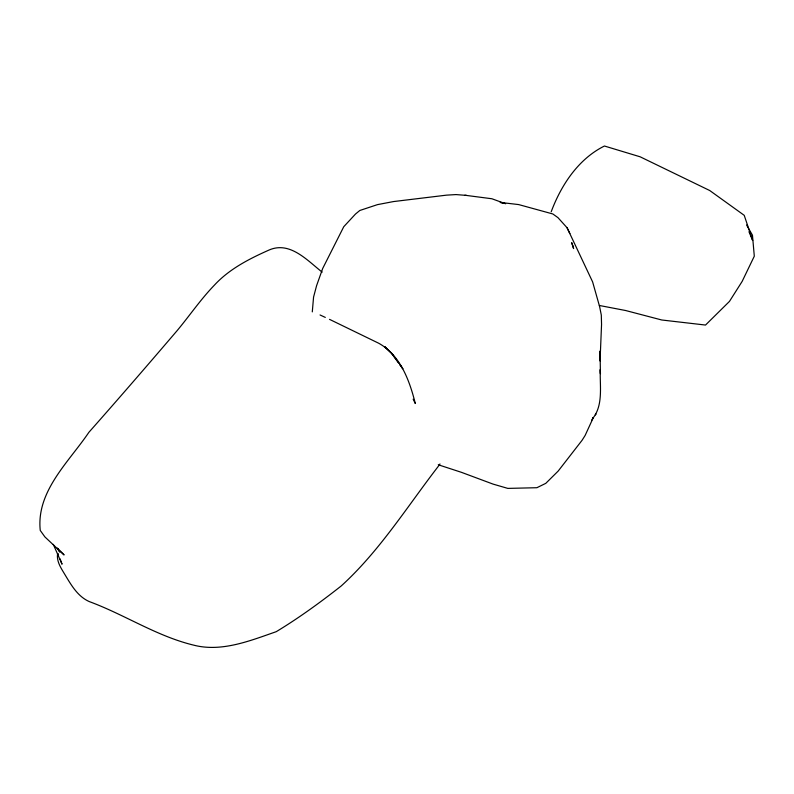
<?xml version="1.0" encoding="UTF-8"?>
<svg xmlns="http://www.w3.org/2000/svg" width="794" height="794" viewBox="0 0 794 794"><rect width="100%" height="100%" fill="white"/><g stroke="black" fill="none" stroke-linecap="round" stroke-linejoin="round"><path stroke-width="1.19" d="M312.29 311.893L313.57 297.065L316.578 285.711L322.682 268.501L343.772 226.697L355.494 214.043L359.811 210.479L377.468 204.634L393.496 201.567L446.546 195.145L456.024 194.58L466.624 195.413M551.215 211.74C561.14 185.101 578.369 158.909 604.442 146.017L640.123 156.795L709.717 190.52L744.226 215.333L752.652 240.473L748.96 231.739M591.719 420.125L593.287 417.684L585.128 435.449L582.052 440.323L558.152 471.1L545.786 483.348L536.883 487.714L507.823 488.399L493.054 484.102L461.443 472.331L438.268 464.768M593.287 417.684L592.939 418.23L595.927 414.021L595.252 414.825C602.944 401.546 599.708 384.356 600.294 369.508L600.433 373.646L600.036 351.047L600.046 360.972L601.554 324.448L601.306 315.089L599.599 306.553L592.622 281.91L567.075 227.759L557.964 217.645L552.832 213.963L518.681 204.584L500.22 202.41L503.962 203.443M439.975 463.964L438.01 466.703C406.856 507.138 379.244 551.443 341.172 586.002C320.389 602.338 298.881 617.98 276.243 631.677C250.14 640.728 221.645 652.37 193.766 645.165C156.587 636.192 124.747 614.655 89.216 601.564C77.018 596.125 70.547 583.818 63.927 572.96C60.463 567.194 56.751 561.378 57.496 554.311M464.877 195.235L491.903 198.758L505.639 203.77M599.351 305.482L625.603 310.514L661.759 319.992L705.519 325.054L729.458 301.412L742.152 281.404L754.3 256.194L752.464 235.203L746.568 224.98M320.051 314.97L325.312 317.411M329.52 319.357L378.718 343.246C400.464 355.265 409.625 380.842 415.302 403.501L413.168 399.174M322.166 272.134C307.387 260.551 290.078 240.989 269.235 249.951C249.326 258.784 229.297 268.958 214.35 285.205C200.713 299.308 189.657 315.615 177.122 330.641C147.962 364.764 118.624 398.717 88.878 432.323C68.79 462.058 36.087 491.357 40.256 530.442L44.921 536.933L64.096 554.937L57.317 548.237L59.788 552.029L57.357 548.307M398.618 362.967L391.611 353.33L384.614 346.561L391.611 353.33L398.657 362.908M400.027 364.893L402.846 368.763L399.819 364.575M567.075 227.759L569.854 233.515M60.155 558.996L62.031 564.197L53.297 544.366M57.853 553.954L58.151 556.098L58.141 553.775M572.702 245.604L571.7 242.666L573.605 248.562L572.702 245.604"/></g></svg>
